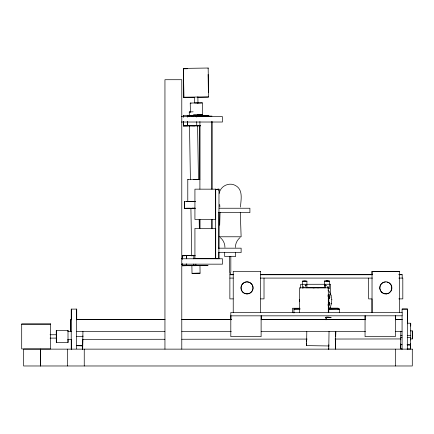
<?xml version="1.0" encoding="UTF-8"?>
<svg xmlns="http://www.w3.org/2000/svg" width="434" height="434" viewBox="0 0 434 434"><rect width="100%" height="100%" fill="white"/><g stroke="black" fill="none" stroke-linecap="round" stroke-linejoin="round"><path stroke-width="0.65" d="M68.029 339.361L68.019 342.469L56.306 342.486L56.29 330.366L68.002 330.35L68.013 331.115M186.414 265.689L182.318 265.836L182.318 263.883M182.378 259.179L182.638 255.442L186.68 255.442L186.68 258.697M182.47 265.565L182.481 264.214M182.475 259.017L182.481 255.751L185.481 255.631L193.841 255.572L193.835 258.827M182.638 263.905L182.318 265.836M182.589 258.827L182.638 255.442M187.575 125.898L183.484 126.023L183.484 121.466M183.587 121.634L183.484 126.023M183.56 117.251L183.642 115.628L187.683 115.628L187.683 116.93M200.41 125.887L183.533 125.893L183.642 121.487M183.642 116.93L183.642 115.628M191.334 208.629L184.477 208.553L184.477 201.821L184.586 201.544L195.181 201.463L193.418 201.49M184.477 208.553L184.586 201.544M186.631 264.035L186.631 265.337L186.68 263.905M186.631 258.827L186.68 255.442M187.629 121.639L187.629 125.545L187.683 121.487M187.629 117.082L187.683 115.628M187.786 201.685L187.786 179.459L199.705 179.334M193.835 265.375L193.835 264.035M195.528 265.722L182.372 265.689M195.886 264.035L195.886 265.375L182.589 265.337L186.68 265.207M196.743 125.545L196.743 121.639M196.743 117.082L196.743 115.748M300.013 308.932L293.954 309.084L300.013 309.084M328.777 300.051L328.777 312.382M339.556 309.013L328.777 309.165L339.556 309.013L339.556 312.534M215.622 189.148L215.519 258.697L218.882 258.702L218.986 189.153L215.589 189.403L218.986 189.153M218.861 252.545L218.882 258.702M218.866 248.514L218.92 212.242M218.953 190.748L218.953 189.403M56.301 337.804L56.301 338.108L50.051 338.113M240.279 212.264L241.13 236.78L219.208 236.78M50.046 334.76L56.295 334.75L56.29 336.138M328.826 344.77L328.809 345.963L306.583 345.61L306.805 331.598M328.809 345.963L328.809 345.6M335.71 335.374L335.77 331.842M410.352 348.589L410.439 343.413M410.352 348.665L410.363 347.949M410.244 330.865L412.278 330.865L412.3 335.694L412.295 338.927L410.26 338.932M82.655 349.289L82.672 348.22M82.813 339.122L82.655 349.061M82.851 336.903L82.937 331.419M82.666 349.186L82.872 335.894M306.654 340.891L306.643 341.656L306.67 340.137M306.626 342.958L306.583 345.61M325.847 319.766L325.885 317.2L330.67 317.346L325.885 317.2M326.52 319.777L326.563 317.205M328.755 349.055L328.766 348.545M328.788 347.097L328.793 346.799M328.755 349.37L329.037 331.375M335.493 349.164L335.656 338.634M335.688 336.811L335.775 331.478M335.498 348.86L335.704 336.003M400.625 343.94L400.555 348.507L400.571 347.466M400.707 338.694L400.69 339.855L400.701 339.296M401.857 348.849L400.555 348.833L400.832 331.164M410.352 346.375L410.39 344.091M410.499 339.486L410.488 340.006L410.51 338.802M410.683 325.56L410.721 323.232L407.466 323.178M407.065 348.931L410.32 348.985L410.716 323.341M410.705 326.08L410.732 324.317M56.306 342.486L56.317 337.907M68.002 330.35L68.019 342.469M235.391 247.429C235.374 243.637 237.154 239.893 240.111 237.523M219.696 225.251L220.06 212.264M240.474 207.067C240.924 199.602 243.49 189.479 235.185 185.361C228.827 181.949 220.228 186.3 219.208 193.445M299.536 301.315L299.661 299.514M331.511 303.675L331.809 299.362M302.894 287.357L303.035 287.926M303.795 287.926L303.936 287.357M324.936 285.594L325.093 285.16M326.015 285.539L325.853 285.973M325.994 285.735L325.939 285.274M328.478 287.335L328.408 287.655M183.587 115.775L183.484 116.258M330.133 307.668L331.511 303.572M194.475 97.444L183.821 97.607L183.528 68.409L208.163 68.024L208.613 96.825L208.456 97.227L197.139 97.4M183.821 97.607L183.528 68.409M208.005 68.426L208.163 68.024M302.894 287.406L303.035 287.113M305.189 285.48L305.569 285.046L306.089 285.236M327.42 287.248L327.941 286.798L328.462 287.248M328.462 287.476L327.941 287.926L327.42 287.476M329.124 309.165L330.133 307.56M305.243 285.35L305.981 285.154M325.939 285.811L325.473 286.131L325.006 285.811M327.475 287.118L327.8 286.869M303.035 287.167L303.795 287.167M306.089 285.946L305.243 285.838M328.321 287.715L327.475 287.606M303.144 287.08L303.556 287.026M325.207 285.127L325.853 285.214M325.744 286.006L325.093 285.919M197.568 102.983L197.975 102.956L197.871 96.706M207.957 265.505L182.437 265.527L183.658 265.434M189.327 116.019L189.257 111.95L193.125 111.815M191.877 265.185L192.012 273.317L200.09 273.176L199.96 265.716M200.09 273.176L192.012 273.317M190.396 112.194L190.238 103.091L196.331 102.885M198.034 114.766L202.559 114.592L202.358 102.885L197.833 103.059M325.337 285.073L325.614 285.073M328.272 298.831L328.505 298.798A1.834 1.834 0 0 0 328.033 295.191M208.304 116.019L208.879 115.894M206.736 265.592L207.957 265.537L203.524 265.38M208.304 115.987L204.501 116.095M193.499 114.657L202.559 114.592M183.658 265.472L187.971 265.369M183.37 68.805L187.369 68.746M183.978 97.211L208.613 96.825M184.58 208.282L195.181 208.201M196.618 102.95L197.975 102.956M204.908 265.63L199.445 265.684M193.342 179.405L199.852 179.394M192.973 201.49L192.045 201.512L194.345 201.539M190.58 201.593L194.823 201.56M194.79 201.533L195.175 201.533M192.973 208.228L192.045 208.249L195.17 208.266L193.396 208.271M193.336 208.363L194.459 208.353M188.047 115.818L200.649 115.791M204.501 116.057L199.135 116.095M187.971 265.402L200.73 265.391M197.394 115.976L200.313 115.921L195.154 115.867M190.862 115.797L194.047 115.78M194.047 125.545L183.56 125.703L194.779 125.898M195.316 255.691L191.155 255.745L192.257 255.789M67.894 331.354L71.284 331.348M67.905 339.415L71.295 339.415M82.818 339.399L164.849 339.279M181.797 339.258L307.212 339.079M335.01 339.041L400.766 338.943M187.629 115.78L197.389 115.78M199.803 116.09L211.993 116.09M181.374 116.632L222.441 116.632L222.441 122.019L181.374 122.019M183.642 125.393L187.683 125.393M183.587 125.545L199.998 125.551M219.148 208.239L249.903 208.239L249.903 212.622L218.535 212.622M218.53 248.177L241.13 248.177L241.13 252.566L218.53 252.566M182.589 255.572L194.861 255.572M181.32 258.772L222.49 258.772L222.49 264.165L181.32 264.165M260.666 271.369L233.226 271.321L233.237 312.437M399.459 271.375L372.03 271.375L372.03 312.442L372.019 298.928L368.65 298.885L368.65 278.086M229.884 274.717L233.264 274.717L229.884 274.722L229.857 298.885L233.204 298.885M402.193 274.717L398.813 274.717L402.193 274.722L402.193 278.086M229.857 278.086L233.264 278.086M260.291 278.086L372.464 278.086M398.797 278.086L402.812 278.086L402.812 298.885L398.797 298.885M324.382 281.102L329.487 281.102M302.314 281.199L306.925 281.199M305.628 287.785L325.793 287.785M327.854 288.632L329.487 288.621L329.487 281.02L324.382 281.02L324.382 287.791M328.147 294.523L330.686 294.523M260.671 298.885L264.018 298.885L264.018 278.086M329.346 308.156L338.102 308.156L338.102 309.507M299.91 308.243L292.5 308.243L292.5 312.437M329.346 308.314L338.102 308.314M402.182 309.041L407.575 309.041L407.575 323.851M292.5 312.279L293.845 312.279M230.807 315.844L402.204 315.8L402.204 312.437L230.807 312.475L230.807 336.643L261.116 336.643L261.116 315.844M76.899 319.532L164.996 319.532M181.938 319.532L231.409 319.532M261.225 319.532L364.913 319.532M395.407 319.532L402.182 319.532M76.785 319.576L164.882 319.576M181.824 319.576L231.295 319.576M261.116 319.576L365.477 319.576M395.293 319.576L402.074 319.576M21.7 324.29L50.507 324.29M76.785 331.663L164.882 331.663M181.824 331.663L231.295 331.663M261.116 331.663L365.477 331.663M395.293 331.663L402.074 331.663M188.041 208.515C195.045 208.608 181.027 208.477 188.02 208.57M190.564 111.972L189.257 111.95M200.649 115.759L203.611 115.813M200.73 265.353L205.759 265.451M189.663 265.706L183.126 265.57M203.611 115.78L207.87 115.883M187.087 116.041L188.936 116.068M400.761 335.39L402.063 335.411M407.271 335.493L410.564 335.542M400.734 337.435L402.036 337.457M407.244 337.538L410.531 337.592M76.351 336.437L82.861 336.54M401.922 344.661L400.62 344.639L401.922 344.813M407.13 344.742L410.385 344.943L407.13 344.894M76.856 345.556L82.715 345.822L76.856 345.73M191.031 103.129L190.238 103.091M184.634 255.848L182.475 255.762M207.87 115.851L208.879 115.927M187.786 179.459L188.096 179.492M202.358 102.885L194.644 103.01L194.519 97.39M305.569 286.142L305.189 285.708M220.228 237.523C223.184 239.893 224.964 243.637 224.948 247.429M327.963 290.01L329.156 291.382L331.006 295.218L331.809 299.465M328.321 286.955L328.478 287.389M303.795 287.113L303.952 287.547M330.827 294.963L331.006 295.326M56.295 334.75L56.29 330.366M56.301 338.086L56.295 337.006M219.696 204.474L219.864 207.067M412.278 330.865L412.3 334.641M412.295 338.927L412.273 335.156M197.378 114.516L197.405 115.873M197.562 125.366L198.49 179.605M199.173 219.609L199.325 228.425M189.49 125.507L190.417 179.752M190.9 208.228L191.714 255.691M208.103 74.453L208.385 92.54M330.686 294.561L330.648 284.259L300.637 284.297L300.637 288.149M328.288 312.453L328.283 287.813L299.476 287.818L299.482 312.458M410.32 348.35L410.32 348.985M407.461 349.473L407.461 309.079L402.074 309.079L402.074 312.447M402.074 315.811L402.074 349.473M400.555 348.198L400.555 348.833M399.459 312.442L399.448 271.326L372.019 271.326L372.019 274.689M395.472 315.8L395.472 319.825M395.45 349.137L395.45 365.976M395.358 315.844L395.358 336.643L365.048 336.643L365.048 315.844M365.162 315.8L365.162 319.825M306.925 287.791L306.925 281.124L302.314 281.124L302.314 288.209M293.954 308.932L293.954 312.974M261.23 315.8L261.23 319.825M260.655 271.321L260.666 312.437M235.651 252.566L235.651 256.51L224.687 256.51L224.687 252.566M230.921 315.8L230.921 319.825M230.828 256.51L230.828 271.858L230.172 274.489L229.51 271.858L229.51 256.51M211.993 121.498L211.993 189.121M211.993 219.555L211.993 228.344M211.89 121.498L211.89 189.121M211.89 219.555L211.89 228.344M199.906 121.498L199.906 189.121M199.906 219.555L199.906 228.344M199.803 125.556L199.803 179.654M199.803 219.555L199.803 228.344M181.786 349.137L181.786 79.715L164.947 79.715L164.947 349.137M84.245 349.137L84.245 365.976M76.726 319.858L76.726 309.089L71.225 309.127L71.225 348.849M76.612 309.127L76.612 348.849M71.339 309.089L71.339 319.858M71.339 339.383L71.339 349.484M70.796 319.532L70.796 331.538M70.688 319.576L70.688 331.663M67.406 349.137L67.406 365.976M40.498 349.137L40.498 365.976M40.427 349.137L40.427 365.976M327.892 305.162A12.798 12.798 0 0 0 328.646 302.59L328.809 299.254A12.798 12.798 0 0 0 328.104 295.988M313.022 287.867A12.798 12.798 0 0 1 318.344 287.709M313.684 287.878A12.798 12.798 0 0 1 318.344 287.867M328.104 296.145A12.798 12.798 0 0 1 328.809 299.406M328.95 302.064A1.834 1.834 0 0 1 328.95 305.238M328.033 295.299A1.834 1.834 0 0 1 328.95 298.722M328.95 302.167A1.834 1.834 0 0 1 328.95 305.346M299.536 301.424A16.166 16.161 0 0 1 299.525 299.612M386.944 281.954A6.06 6.06 0 0 1 390.763 291.442A6.06 6.06 0 0 1 380.553 290.889A6.06 6.06 0 0 1 385.365 281.867M246.572 281.867A6.06 6.06 0 0 1 252.577 290.368A6.06 6.06 0 0 1 242.243 291.621A6.06 6.06 0 0 1 246.045 281.932M192.349 125.708L200.313 125.719L192.349 125.708M303.621 281.156L305.607 281.161L303.621 281.156M326.146 281.058L328.131 281.058L326.146 281.058M327.236 317.249L329.222 317.287L327.236 317.249M327.589 317.504L329.574 317.536L327.589 317.504M186.36 201.55L189.962 201.56L186.36 201.55M186.354 208.287L189.962 208.293L186.354 208.287M191.323 265.532L199.233 265.548L191.323 265.532M215.725 189.164L194.926 189.164L194.926 219.474L215.725 219.474L215.725 189.164M215.725 228.371L194.926 228.371L194.926 258.68L215.725 258.68L215.725 228.371M372.464 274.717L260.291 274.717L372.464 274.722M50.507 323.845L21.7 323.845L21.7 348.925L50.507 348.925L50.507 323.845M412.289 349.137L23.588 349.137L23.588 365.976L412.289 365.976L412.289 349.137M331.066 317.52L325.891 317.438L331.066 317.52M381.877 292.467A6.06 6.06 0 0 0 391.777 288.979A6.06 6.06 0 0 0 383.802 282.149A6.06 6.06 0 0 0 381.877 292.467M243.083 292.467A6.06 6.06 0 0 0 252.984 288.973A6.06 6.06 0 0 0 245.009 282.143A6.06 6.06 0 0 0 243.083 292.467"/></g></svg>
